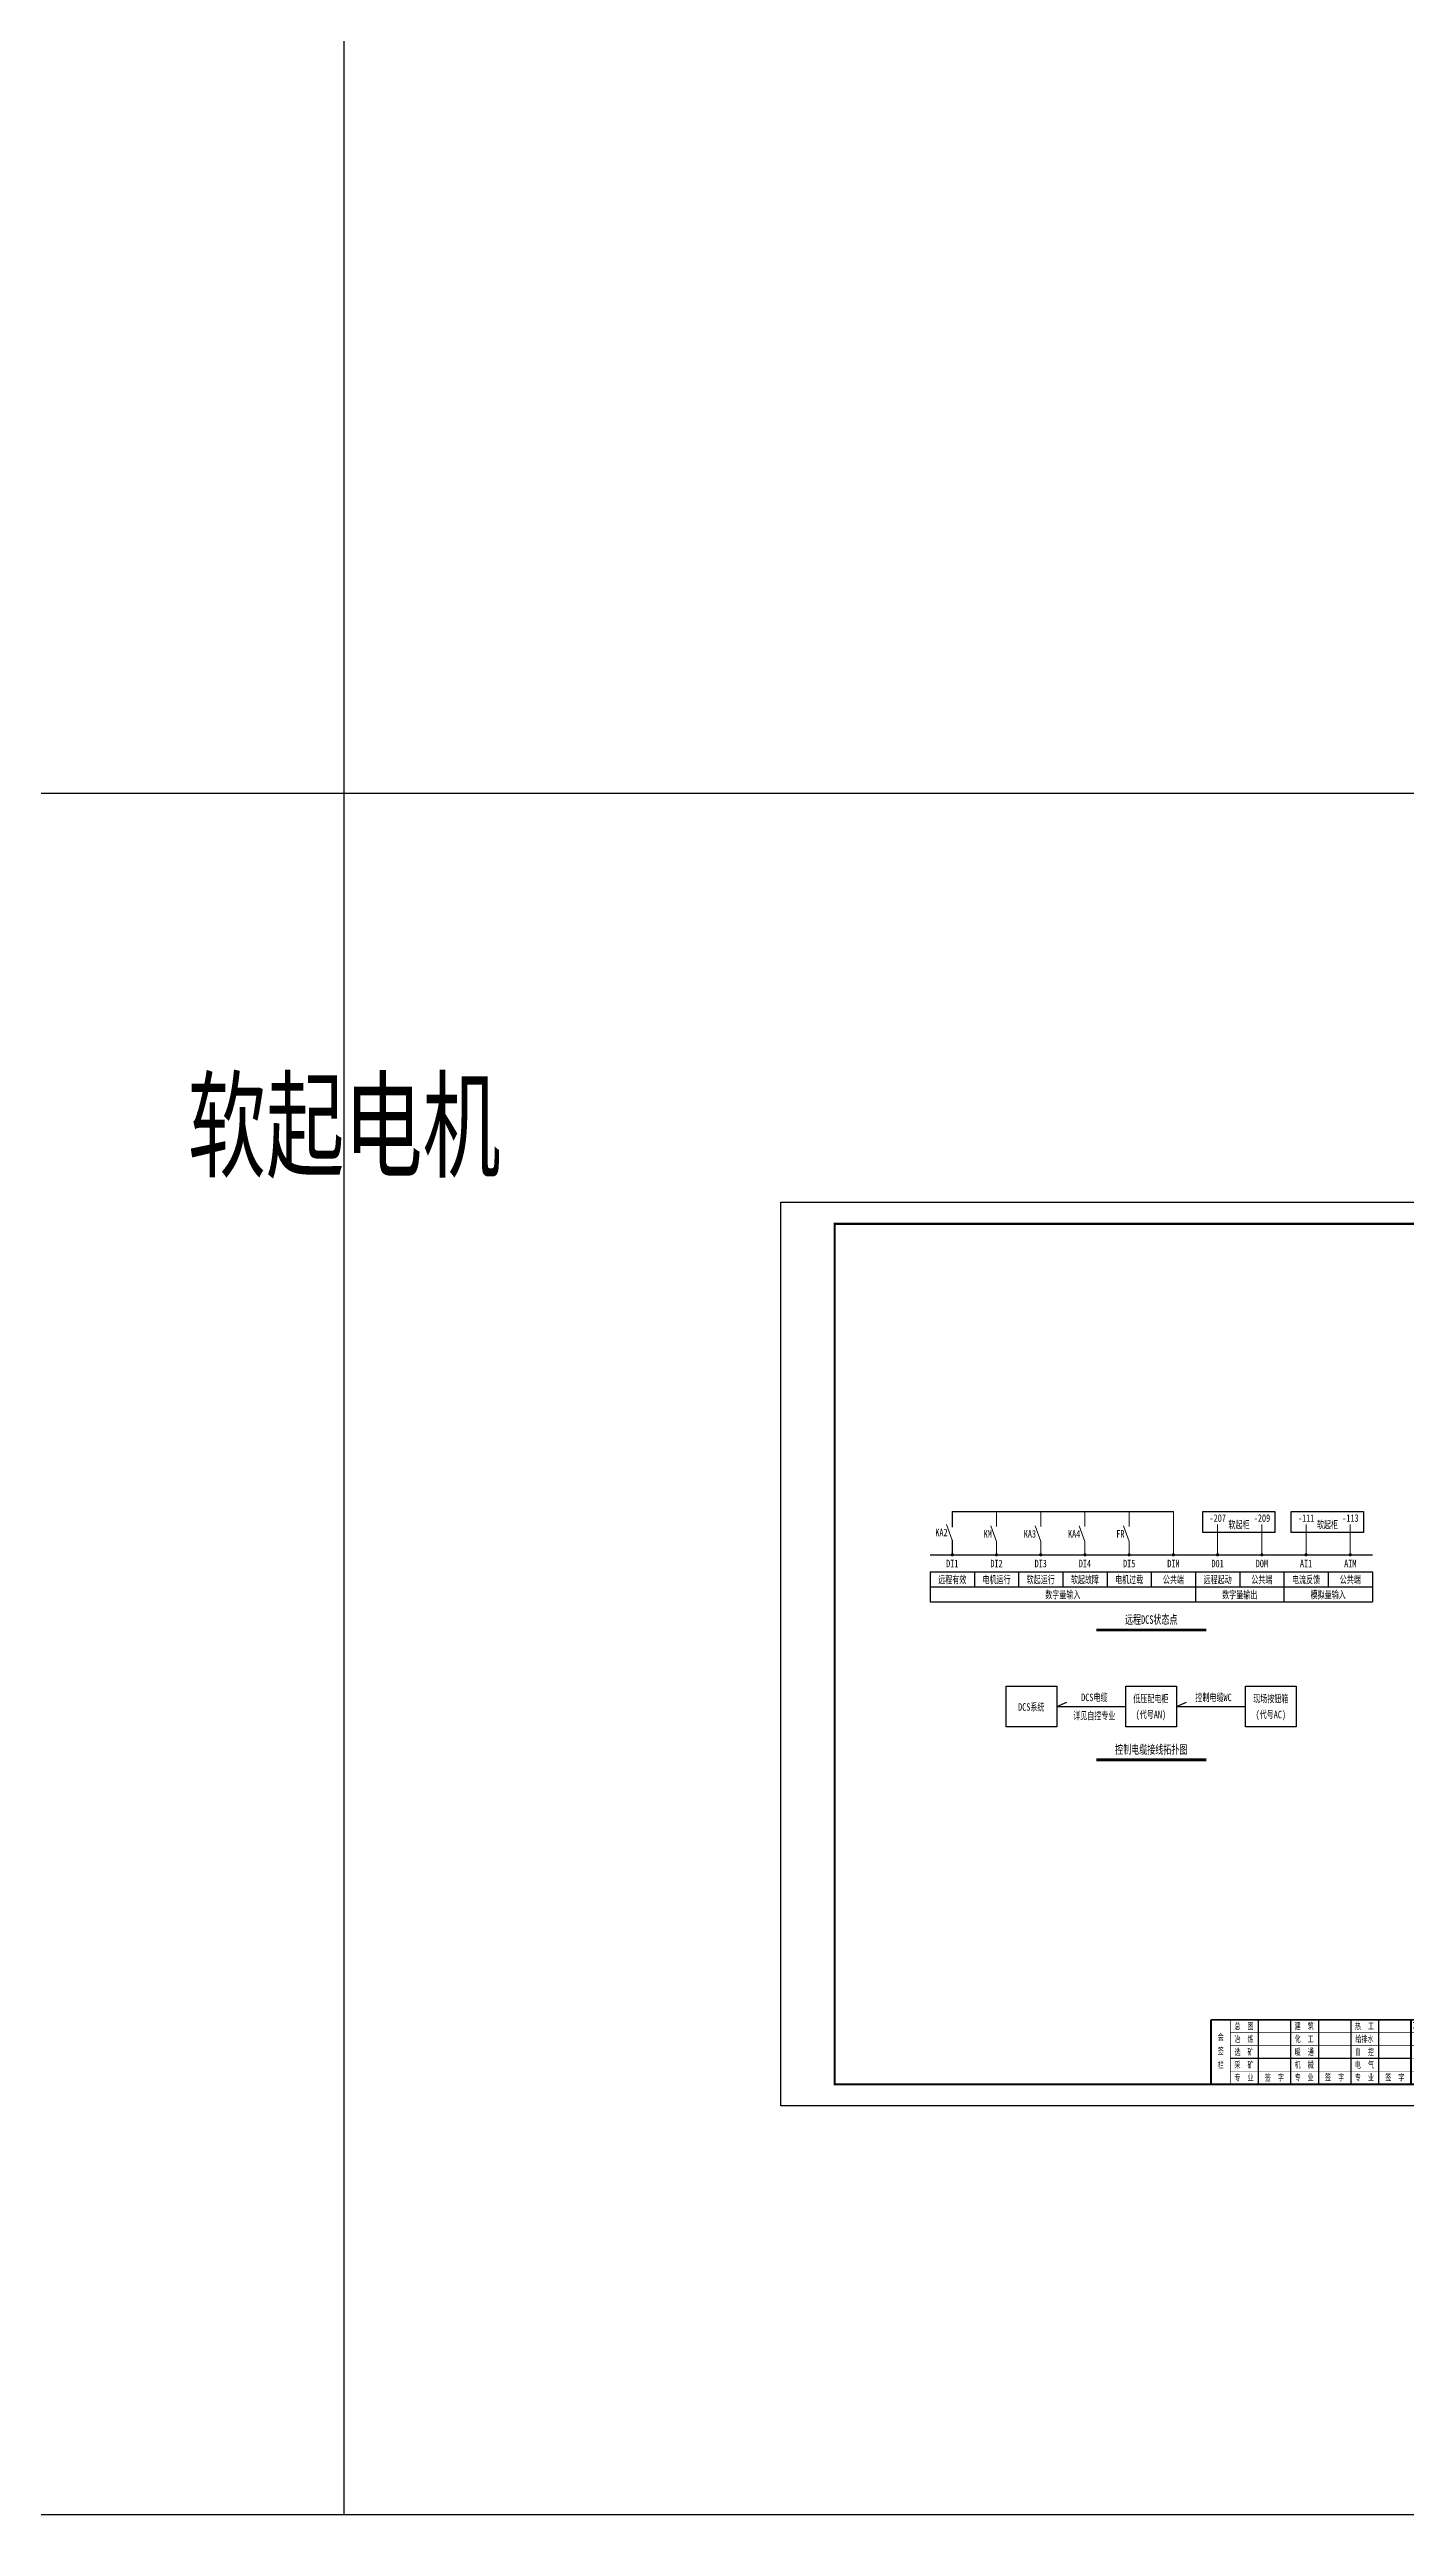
# Model space of a CAD drawing. Header units: millimetres. Extents: x -24326 to 675674, y 148048 to 606396.
# Drawn here: x 361955 to 425032, y 148048 to 262635 of the extents above; entities that cross this region are included whole.
import ezdxf
from ezdxf.enums import TextEntityAlignment as Align

# ---------------------------------------------------------------- set-up
doc = ezdxf.new("R2010")
doc.units = ezdxf.units.MM
doc.layers.add('CAXA0层', color=7, linetype='Continuous', lineweight=25)
doc.layers.add('SW', color=8, linetype='Continuous', lineweight=20)
for name, color, linetype in [('TEXT', 4, 'Continuous'), ('动力平面设备层', 1, 'Continuous'), ('图框', 7, 'Continuous'), ('标注-照明', 7, 'Continuous'), ('照明平面导线层', 3, 'Continuous'), ('照明平面设备层', 1, 'Continuous')]:
    doc.layers.add(name, color=color, linetype=linetype)
doc.styles.add('HZ', font='simsun.ttf', dxfattribs={"width": 0.75})
doc.styles.add('标准', font='NSimSun.ttf', dxfattribs={"width": 0.667})

# ---------------------------------------------------------------- blocks, each defined once
blk = doc.blocks.new('3')
at = {"layer": 'TEXT', "color": 7, "lineweight": 25, "style": 'HZ', "width": 0.75}
for s, height, p in [('铜陵有色设计研究院有限责任公司', 400, (221501, 249018)), ('Tongling Nonferrous Design and Research Institute Co.,Ltd.', 200, (221613, 248659))]:
    blk.add_text(s, height=height, dxfattribs=at).set_placement(p)
blk = doc.blocks.new('铜陵有色图签02')
at = {"layer": '图框', "linetype": 'Continuous', "lineweight": 50}
for p, q in [((-38401, 3003), (-38401, 1)), ((-29100, 3001), (-29100, 0))]:
    blk.add_line(p, q, dxfattribs=at)
at = {"layer": '图框', "color": 7, "linetype": 'Continuous', "lineweight": 25}
for p, q in [((-36201, 3010), (-36201, 9)), ((-34701, 3010), (-34701, 9)), ((-33401, 3017), (-33401, 16)), ((-31901, 3017), (-31901, 16)), ((-30601, 3017), (-30601, 16)), ((-29100, 1201), (-37501, 1201))]:
    blk.add_line(p, q, dxfattribs=at)
at = {"layer": '图框', "color": 7, "linetype": 'Continuous', "lineweight": 35}
for p, q in [((-27300, 3001), (-27300, 1)), ((-21600, 1197), (-21600, -3)), ((-17100, 1200), (-17100, 0)), ((-15450, 0), (-15450, 1200)), ((-14550, 1200), (-14550, 0)), ((-12000, 1201), (-12000, 1)), ((-6900, 1202), (-6900, 2))]:
    blk.add_line(p, q, dxfattribs=at)
at = {"layer": '图框', "lineweight": 25}
blk.add_line((-17723, 1830), (-13223, 1830), dxfattribs=at)
at = {"layer": '图框', "lineweight": 70, "const_width": 70}
blk.add_lwpolyline([(-17980, 3001), (0, 3001), (-38401, 3001)], dxfattribs=at)
at = {"layer": '图框', "color": 7, "linetype": 'Continuous', "lineweight": 25, "const_width": 25}
for points in [[(-37501, 3000), (-37501, 0)], [(-23100, 2401), (-37501, 2401)], [(-25800, 3001), (-25800, 1)], [(-24300, 3001), (-24300, 1)], [(-23100, 1801), (-37501, 1801)], [(-23100, 1201), (-29100, 1201)], [(-12900, 600), (-18000, 600), (-37501, 600)], [(-602, 943), (-932, 371), (-272, 371), (-602, 943)]]:
    blk.add_lwpolyline(points, dxfattribs=at)
at = {"layer": '图框', "linetype": 'Continuous', "lineweight": 50, "const_width": 50}
for points in [[(-23100, 3001), (-23100, 1)], [(-18000, 3000), (-18000, 0)]]:
    blk.add_lwpolyline(points, dxfattribs=at)
at = {"layer": '图框', "lineweight": 50, "const_width": 50}
for points in [[(-12900, 3001), (-12900, 1)], [(-7800, 3001), (-7800, 1)], [(0, 3000), (0, 0)], [(-23100, 1200), (0, 1200)]]:
    blk.add_lwpolyline(points, dxfattribs=at)
at = {"layer": '图框', "lineweight": 25, "const_width": 35}
blk.add_lwpolyline([(-17723, 1930), (-13223, 1930)], dxfattribs=at)
at = {"layer": '图框', "color": 7, "linetype": 'Continuous', "lineweight": 35, "const_width": 25}
blk.add_lwpolyline([(-1200, 1201), (-1200, 0)], dxfattribs=at)
at = {"layer": '图框', "linetype": 'Continuous', "lineweight": 70, "const_width": 70}
blk.add_lwpolyline([(-38401, 1), (0, 0)], dxfattribs=at)
at = {"layer": '图框', "lineweight": 25}
blk.add_blockref('3', (-228268, -246986), dxfattribs=at)
at = {"layer": 'TEXT', "color": 7, "lineweight": 25, "style": '标准', "width": 0.667}
for s, height, p in [('会', 300, (-37942, 2054)), ('冶  炼', 300, (-36862, 1955)), ('总  图', 300, (-36862, 2555)), ('建  筑', 300, (-34062, 2562)), ('化  工', 300, (-34062, 1962)), ('给排水', 300, (-31262, 1962)), ('热  工', 300, (-31262, 2562)), ('项目负责人', 350, (-28197, 2541)), ('审  定', 350, (-28197, 1941)), ('签', 300, (-37942, 1404)), ('选  矿', 300, (-36862, 1355)), ('暖  通', 300, (-34062, 1362)), ('自  控', 300, (-31262, 1362)), ('审  核', 350, (-28197, 1341)), ('栏', 300, (-37942, 754)), ('采  矿', 300, (-36862, 754)), ('专  业', 300, (-36862, 170)), ('签  字', 300, (-35449, 170)), ('机  械', 300, (-34062, 761)), ('专  业', 300, (-34062, 177)), ('签  字', 300, (-32649, 177)), ('专  业', 300, (-31262, 177)), ('电  气', 300, (-31262, 761)), ('签  字', 300, (-29849, 177)), ('校  对', 350, (-28197, 741)), ('设  计', 350, (-28197, 139)), ('项目编号', 350, (-22343, 730)), ('设计阶段', 350, (-22343, 130)), ('专业', 350, (-17559, 730)), ('图幅', 350, (-17559, 130)), ('比例', 350, (-15009, 730)), ('日期', 350, (-15009, 130)), ('所属', 350, (-12438, 730)), ('图号', 350, (-12438, 130)), ('图号', 350, (-7339, 495))]:
    blk.add_text(s, height=height, dxfattribs=at).set_placement(p, align=Align.CENTER)

msp = doc.modelspace()

# ---------------------------------------------------------------- linework, layer by layer
at = {"color": 2, "linetype": 'ByBlock', "lineweight": -3, "ltscale": 100}
for p, q in [((375673.59742, 148047.80554), (375673.59742, 548047.80554)), ((675673.59742, 228047.80554), (-24326.40258, 228047.80554)), ((675673.59742, 148047.80554), (-24326.40258, 148047.80554))]:
    msp.add_line(p, q, dxfattribs=at)
at = {"color": 7, "linetype": 'ByBlock', "lineweight": 20, "const_width": 75}
for points in [[(403908.03939, 192661.51919, 1), (403983.03939, 192661.51919, 1)], [(405964.53833, 192661.51919, 1), (406039.53833, 192661.51919, 1)], [(408021.03726, 192661.51919, 1), (408096.03726, 192661.51919, 1)], [(410077.5362, 192661.51919, 1), (410152.5362, 192661.51919, 1)], [(412134.03514, 192661.51919, 1), (412209.03514, 192661.51919, 1)], [(414190.53407, 192661.51919, 1), (414265.53407, 192661.51919, 1)], [(416247.03301, 192661.51919, 1), (416322.03301, 192661.51919, 1)], [(418303.53195, 192661.51919, 1), (418378.53195, 192661.51919, 1)], [(420360.03088, 192661.51919, 1), (420435.03088, 192661.51919, 1)], [(422416.52982, 192661.51919, 1), (422491.52982, 192661.51919, 1)]]:
    msp.add_lwpolyline(points, format="xyb", close=True, dxfattribs=at)
at = {"layer": 'CAXA0层', "color": 2, "linetype": 'ByBlock', "lineweight": 40}
for p, q in [((410650.71196, 189196.90374), (415748.85725, 189196.90374)), ((410650.71196, 183157.50034), (415748.85725, 183157.50034))]:
    msp.add_line(p, q, dxfattribs=at)
at = {"layer": 'CAXA0层', "color": 2, "linetype": 'ByBlock', "lineweight": 0}
for p, q in [((410650.71196, 189131.42081), (415748.85725, 189131.42081)), ((410650.71196, 183092.01741), (415748.85725, 183092.01741))]:
    msp.add_line(p, q, dxfattribs=at)
at = {"layer": 'SW', "color": 7, "linetype": 'ByBlock', "lineweight": 25}
for p, q in [((402917.28992, 191876.52806), (423482.27929, 191876.52806)), ((402917.28992, 191876.52806), (402917.28992, 190480.17689)), ((404973.78886, 191876.52806), (404973.78886, 191178.35248)), ((407030.2878, 191876.52806), (407030.2878, 191178.35248)), ((409086.78673, 191876.52806), (409086.78673, 191178.35248)), ((411143.28567, 191876.52806), (411143.28567, 191178.35248)), ((413199.78461, 191876.52806), (413199.78461, 191178.35248)), ((415256.28354, 191876.52806), (415256.28354, 190480.17689)), ((417312.78248, 191876.52806), (417312.78248, 191178.35248)), ((419369.28142, 191876.52806), (419369.28142, 190480.17689)), ((421425.78035, 191876.52806), (421425.78035, 191178.35248)), ((423482.27929, 191876.52806), (423482.27929, 190480.17689)), ((402917.28992, 191178.35248), (423482.27929, 191178.35248)), ((402917.28992, 190480.17689), (423482.27929, 190480.17689))]:
    msp.add_line(p, q, dxfattribs=at)
at = {"layer": '动力平面设备层', "color": 3, "linetype": 'ByBlock', "lineweight": -3, "ltscale": 100}
for p, q in [((415589.57343, 194669.23039), (418948.21944, 194669.23039)), ((415589.57343, 193696.77108), (415589.57343, 194669.23039)), ((418948.21944, 193696.77108), (415589.57343, 193696.77108)), ((418948.21944, 194669.23039), (418948.21944, 193696.77108)), ((419702.57131, 194669.23039), (423061.21731, 194669.23039)), ((419702.57131, 193696.77108), (419702.57131, 194669.23039)), ((423061.21731, 193696.77108), (419702.57131, 193696.77108)), ((423061.21731, 194669.23039), (423061.21731, 193696.77108))]:
    msp.add_line(p, q, dxfattribs=at)
at = {"layer": '图框', "linetype": 'Continuous', "lineweight": 100, "const_width": 100}
msp.add_lwpolyline([(398473.59742, 168047.80554), (454373.59742, 168047.80554), (454373.59742, 208047.80554), (398473.59742, 208047.80554)], close=True, dxfattribs=at)
at = {"layer": '标注-照明', "linetype": 'ByBlock', "lineweight": 25, "ltscale": 100}
for p, q in [((403945.53939, 194669.23039), (403945.53939, 193950.31284)), ((403945.53939, 194669.23039), (414228.03407, 194669.23039)), ((402917.28992, 192661.51919), (423482.27929, 192661.51919)), ((403945.53939, 193346.82534), (403945.53939, 192661.51919)), ((408815.26386, 185615.47555), (409267.9313, 185818.60659)), ((414377.98324, 185615.47555), (414830.65069, 185818.60659)), ((408815.26386, 185615.47555), (412021.58597, 185615.47555)), ((414377.98324, 185615.47555), (417584.30536, 185615.47555))]:
    msp.add_line(p, q, dxfattribs=at)
for points in [[(408815.26386, 184669.58235), (406458.86658, 184669.58235), (406458.86658, 186561.36876), (408815.26386, 186561.36876)], [(414377.98324, 184669.58235), (412021.58597, 184669.58235), (412021.58597, 186561.36876), (414377.98324, 186561.36876)], [(419940.70263, 184669.58235), (417584.30536, 184669.58235), (417584.30536, 186561.36876), (419940.70263, 186561.36876)]]:
    msp.add_lwpolyline(points, close=True, dxfattribs=at)
at = {"layer": '照明平面导线层', "color": 0, "linetype": 'ByBlock', "lineweight": 20}
for p, q in [((403945.53939, 193346.82534), (403684.10732, 194077.93947)), ((406002.03833, 193283.01202), (405740.60626, 194014.12616)), ((406002.03833, 193984.75327), (406002.03833, 194669.23039)), ((408058.53726, 193283.01202), (407797.10519, 194014.12616)), ((408058.53726, 193984.75327), (408058.53726, 194669.23039)), ((410115.0362, 193283.01202), (409853.60413, 194014.12616)), ((410115.0362, 193984.75327), (410115.0362, 194669.23039)), ((412171.53514, 193283.01202), (411910.10307, 194014.12616)), ((412171.53514, 193984.75327), (412171.53514, 194669.23039)), ((414228.03407, 192661.51919), (414228.03407, 194669.23039)), ((416284.53301, 192661.51919), (416284.53301, 194067.81376)), ((418341.03195, 192661.51919), (418341.03195, 194067.81376)), ((420397.53088, 192661.51919), (420397.53088, 194067.81376)), ((422454.02982, 192661.51919), (422454.02982, 194067.81376)), ((406002.03833, 192661.51919), (406002.03833, 193283.01202)), ((408058.53726, 192661.51919), (408058.53726, 193283.01202)), ((410115.0362, 192661.51919), (410115.0362, 193283.01202)), ((412171.53514, 192661.51919), (412171.53514, 193283.01202))]:
    msp.add_line(p, q, dxfattribs=at)
at = {"layer": '照明平面设备层', "color": 0, "lineweight": -3, "ltscale": 100}
msp.add_lwpolyline([(395973.59742, 209047.80554), (455373.59742, 209047.80554), (455373.59742, 167047.80554), (395973.59742, 167047.80554)], close=True, dxfattribs=at)

# ---------------------------------------------------------------- block references
at = {"layer": '图框', "lineweight": 25}
msp.add_blockref('铜陵有色图签02', (454373.59742, 168047.80554), dxfattribs=at)

# ---------------------------------------------------------------- texts
at = {"layer": 'SW', "color": 4, "linetype": 'ByBlock', "lineweight": 25, "style": '标准', "width": 0.667}
for s, height, p in [('软起电机', 4000, (375673.59742, 210626.98026)), ('DCS系统', 350, (407618.77553, 185413.36884)), ('DCS电缆', 350, (410553.62553, 185859.84008)), ('低压配电柜', 350, (413181.49491, 185801.59346)), ('控制电缆WC', 350, (416094.75001, 185859.84008)), ('现场按钮箱', 350, (418758.32547, 185801.59346)), ('详见自控专业', 350, (410553.62553, 185011.1659)), ('(代号AN)', 350, (413181.49491, 185062.73395)), ('(代号AC)', 350, (418758.32547, 185062.73395))]:
    msp.add_text(s, height=height, dxfattribs=at).set_placement(p, align=Align.CENTER)
at = {"layer": 'SW', "color": 7, "linetype": 'ByBlock', "lineweight": 25, "style": '标准', "width": 0.667}
for s, p in [('KA2', (403728.61512, 193699.21835)), ('KM', (405785.11406, 193635.40503)), ('KA3', (407841.613, 193635.40503)), ('KA4', (409898.11193, 193635.40503)), ('FR', (411954.61087, 193635.40503))]:
    msp.add_text(s, height=350, dxfattribs=at).set_placement(p, align=Align.MIDDLE_RIGHT)
for s, p in [('-207', (416290.19894, 194194.85569)), ('软起柜', (417278.89872, 193888.90747)), ('-209', (418346.69788, 194194.85569)), ('-111', (420403.19682, 194194.85569)), ('软起柜', (421391.8966, 193888.90747)), ('-113', (422459.69575, 194194.85569)), ('远程有效', (403946.08115, 191332.59369)), ('DI1', (403946.08115, 192081.06576)), ('电机运行', (406002.58008, 191332.59369)), ('DI2', (406002.58008, 192081.06576)), ('软起运行', (408059.07902, 191332.59369)), ('DI3', (408059.07902, 192081.06576)), ('软起故障', (410115.57796, 191332.59369)), ('DI4', (410115.57796, 192081.06576)), ('电机过载', (412172.07689, 191332.59369)), ('DI5', (412172.07689, 192081.06576)), ('公共端', (414228.57583, 191332.59369)), ('DIM', (414228.57583, 192081.06576)), ('远程起动', (416285.07477, 191332.59369)), ('D01', (416285.07477, 192081.06576)), ('公共端', (418341.5737, 191332.59369)), ('DOM', (418341.5737, 192081.06576)), ('电流反馈', (420398.07264, 191332.59369)), ('AI1', (420398.07264, 192081.06576)), ('公共端', (422454.57158, 191332.59369)), ('AIM', (422454.57158, 192081.06576)), ('数字量输入', (409086.78673, 190634.4181)), ('数字量输出', (417312.78248, 190634.4181)), ('模拟量输入', (421425.78035, 190634.4181))]:
    msp.add_text(s, height=350, dxfattribs=at).set_placement(p, align=Align.CENTER)
at = {"layer": 'SW', "color": 2, "linetype": 'ByBlock', "lineweight": 25, "style": '标准', "width": 0.667}
for s, p in [('远程DCS状态点', (413199.55687, 189451.91776)), ('控制电缆接线拓扑图', (413199.55687, 183412.51437))]:
    msp.add_text(s, height=400, dxfattribs=at).set_placement(p, align=Align.CENTER)

doc.saveas('drawing.dxf')
